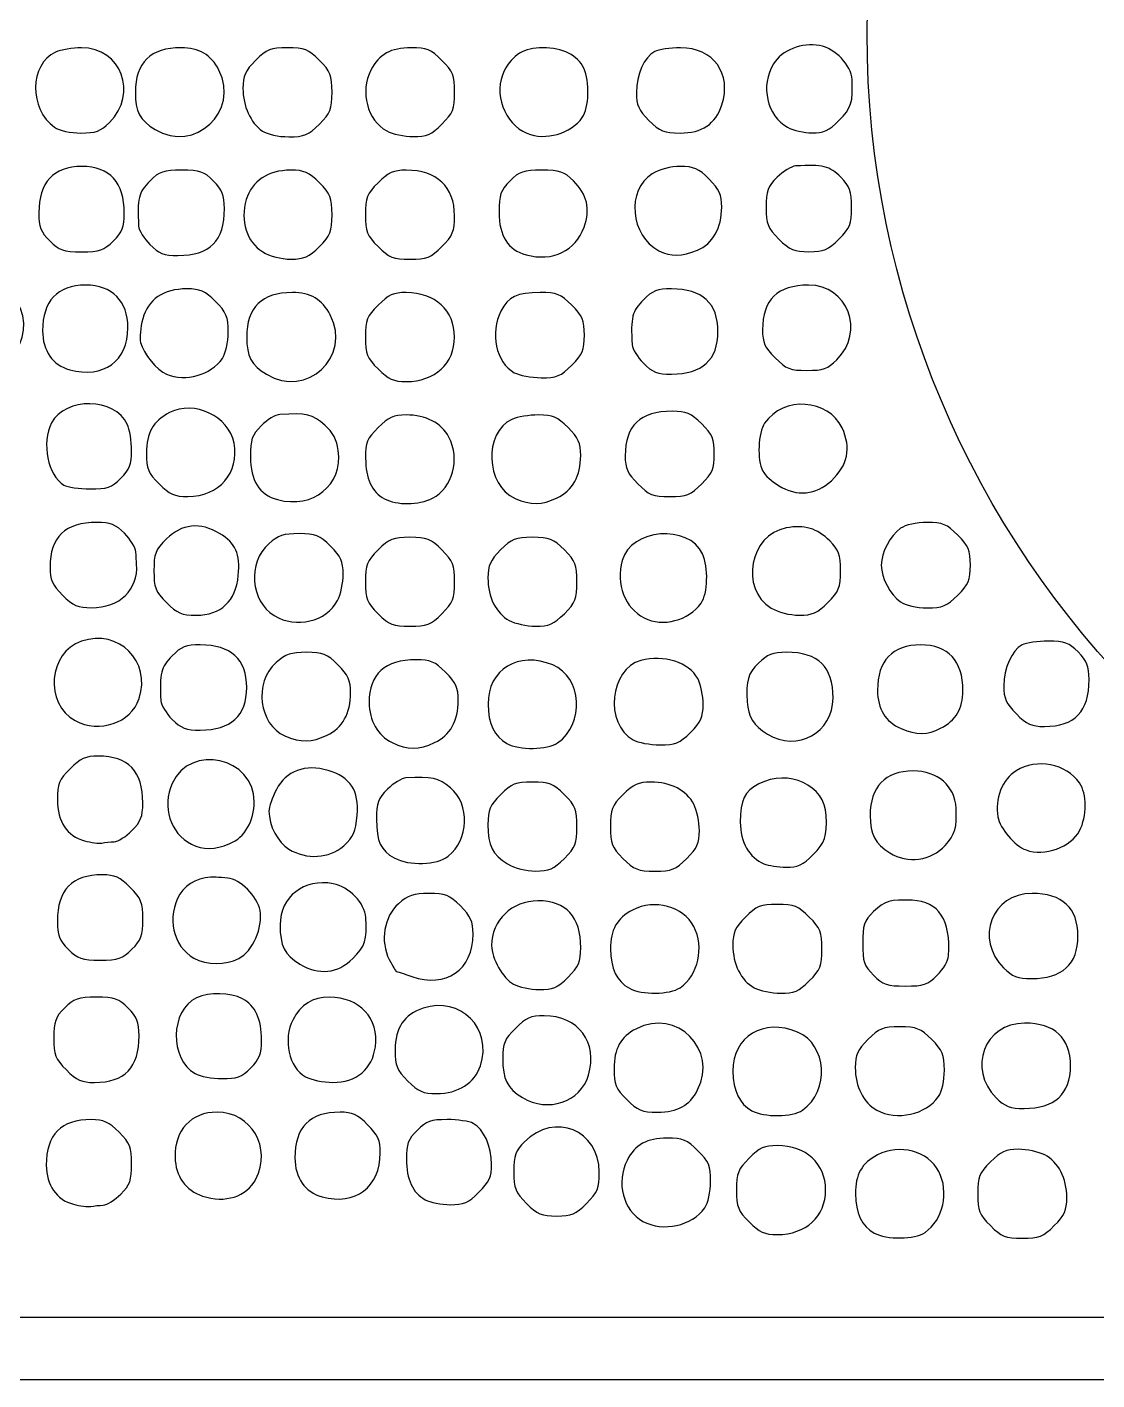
# Model space of a CAD drawing. Header units: inches. Extents: x -1.05 to 1.05, y -0.49 to 0.49.
# Drawn here: x -0.6491 to -0.2602, y -0.49 to 0.0022 of the extents above; entities that cross this region are included whole.
import ezdxf

# ---------------------------------------------------------------- set-up
doc = ezdxf.new("R2010")
doc.units = ezdxf.units.IN
doc.header["$MEASUREMENT"] = 0
doc.layers.add('real', color=2, linetype='Continuous')

msp = doc.modelspace()

# ---------------------------------------------------------------- linework, layer by layer
at = {"color": 7, "linetype": 'Continuous'}
for p, q in [((0.8025, -0.4673), (-0.8025, -0.4673)), ((0.8025, -0.49), (-0.8025, -0.49))]:
    msp.add_line(p, q, dxfattribs=at)
msp.add_circle((0, 0), 0.34375, dxfattribs=at)
at = {"layer": 'real'}
for points in [[(-0.63917, -0.03428), (-0.63917, -0.03428)], [(-0.60261, -0.0351), (-0.60261, -0.0351)], [(-0.51835, -0.03562), (-0.51835, -0.03562)], [(-0.46743, -0.03645), (-0.46743, -0.03645)], [(-0.46769, -0.08068), (-0.46769, -0.08068)], [(-0.52154, -0.1222), (-0.52154, -0.1222)], [(-0.42504, -0.12014), (-0.42504, -0.12014)], [(-0.56213, -0.12415), (-0.56213, -0.12415)], [(-0.63575, -0.16445), (-0.63575, -0.16445)], [(-0.47173, -0.16933), (-0.47173, -0.16933)], [(-0.33154, -0.20698), (-0.33154, -0.20698)], [(-0.63169, -0.25015), (-0.63169, -0.25015)], [(-0.55538, -0.25568), (-0.55538, -0.25568)], [(-0.47471, -0.25847), (-0.47471, -0.25847)], [(-0.42883, -0.25712), (-0.42883, -0.25712)], [(-0.62825, -0.29386), (-0.62825, -0.29386)], [(-0.58941, -0.29508), (-0.58941, -0.29508)], [(-0.55395, -0.29691), (-0.55395, -0.29691)], [(-0.51563, -0.30008), (-0.51563, -0.30008)], [(-0.47443, -0.30225), (-0.47443, -0.30225)], [(-0.58851, -0.3365), (-0.58851, -0.3365)], [(-0.47232, -0.34603), (-0.47232, -0.34603)], [(-0.43018, -0.34752), (-0.43018, -0.34752)], [(-0.58804, -0.37856), (-0.58804, -0.37856)], [(-0.54791, -0.37974), (-0.54791, -0.37974)], [(-0.43114, -0.38799), (-0.43114, -0.38799)], [(-0.29679, -0.38736), (-0.29679, -0.38736)], [(-0.38566, -0.39205), (-0.38566, -0.39205)], [(-0.29891, -0.43387), (-0.29891, -0.43387)]]:
    msp.add_lwpolyline(points, close=True, dxfattribs=at)
for points, knots in [([(-0.37781, -0.01122), (-0.37477, -0.00625), (-0.36745, -0.00335), (-0.36099, -0.00456), (-0.35533, -0.00562), (-0.34951, -0.0117), (-0.34922, -0.01686), (-0.34876, -0.02504), (-0.34948, -0.02732), (-0.35396, -0.0318), (-0.35763, -0.03546), (-0.3596, -0.03637), (-0.36374, -0.03633), (-0.3666, -0.0363), (-0.3706, -0.03537), (-0.37263, -0.03427), (-0.38014, -0.0302), (-0.38262, -0.01912), (-0.37781, -0.01122)], [0, 0, 0, 0, 1, 1, 1, 2, 2, 2, 3, 3, 3, 4, 4, 4, 5, 5, 5, 6, 6, 6, 6]), ([(-0.63882, -0.00696), (-0.63688, -0.00608), (-0.63263, -0.00535), (-0.62938, -0.00535), (-0.61489, -0.00535), (-0.60865, -0.02197), (-0.61919, -0.03251), (-0.62239, -0.03571), (-0.6242, -0.03638), (-0.62961, -0.03638), (-0.63336, -0.03638), (-0.63745, -0.03548), (-0.63917, -0.03428), (-0.6485, -0.02774), (-0.64829, -0.01128), (-0.63882, -0.00696)], [0, 0, 0, 0, 1, 1, 1, 2, 2, 2, 3, 3, 3, 4, 4, 4, 5, 5, 5, 5]), ([(-0.60978, -0.02156), (-0.60978, -0.0107), (-0.60429, -0.00535), (-0.59315, -0.00535), (-0.58659, -0.00535), (-0.58229, -0.00789), (-0.57941, -0.01346), (-0.57168, -0.02842), (-0.58824, -0.04387), (-0.60261, -0.0351), (-0.60806, -0.03178), (-0.60978, -0.02853), (-0.60978, -0.02156)], [0, 0, 0, 0, 1, 1, 1, 2, 2, 2, 3, 3, 3, 4, 4, 4, 4]), ([(-0.57065, -0.02013), (-0.57065, -0.01556), (-0.56981, -0.01368), (-0.56606, -0.00994), (-0.56202, -0.0059), (-0.56064, -0.00535), (-0.55446, -0.00535), (-0.54828, -0.00535), (-0.5469, -0.0059), (-0.54286, -0.00994), (-0.53882, -0.01398), (-0.53827, -0.01536), (-0.53827, -0.02154), (-0.53827, -0.02772), (-0.53882, -0.0291), (-0.54286, -0.03315), (-0.54682, -0.03711), (-0.54834, -0.03773), (-0.55402, -0.03773), (-0.5578, -0.03773), (-0.56188, -0.03684), (-0.56361, -0.03563), (-0.56792, -0.03261), (-0.57065, -0.02659), (-0.57065, -0.02013)], [0, 0, 0, 0, 1, 1, 1, 2, 2, 2, 3, 3, 3, 4, 4, 4, 5, 5, 5, 6, 6, 6, 7, 7, 7, 8, 8, 8, 8]), ([(-0.52411, -0.01346), (-0.52112, -0.00767), (-0.51693, -0.00535), (-0.5095, -0.00535), (-0.50381, -0.00535), (-0.50229, -0.00598), (-0.49833, -0.00994), (-0.49429, -0.01398), (-0.49374, -0.01536), (-0.49374, -0.02154), (-0.49374, -0.02772), (-0.49429, -0.0291), (-0.49833, -0.03315), (-0.50217, -0.03699), (-0.50387, -0.03772), (-0.50879, -0.03768), (-0.51202, -0.03765), (-0.51632, -0.03672), (-0.51835, -0.03562), (-0.52548, -0.03175), (-0.52819, -0.02135), (-0.52411, -0.01346)], [0, 0, 0, 0, 1, 1, 1, 2, 2, 2, 3, 3, 3, 4, 4, 4, 5, 5, 5, 6, 6, 6, 7, 7, 7, 7]), ([(-0.47568, -0.01375), (-0.47264, -0.00787), (-0.46845, -0.00535), (-0.46167, -0.00535), (-0.45443, -0.00535), (-0.4489, -0.0081), (-0.44678, -0.01273), (-0.44452, -0.0177), (-0.44478, -0.02713), (-0.44728, -0.03069), (-0.45144, -0.03664), (-0.46062, -0.03926), (-0.46743, -0.03645), (-0.4756, -0.03307), (-0.47976, -0.02163), (-0.47568, -0.01375)], [0, 0, 0, 0, 1, 1, 1, 2, 2, 2, 3, 3, 3, 4, 4, 4, 5, 5, 5, 5]), ([(-0.42763, -0.02161), (-0.42763, -0.0152), (-0.42475, -0.00877), (-0.42096, -0.00674), (-0.41953, -0.00598), (-0.41533, -0.00535), (-0.41163, -0.00535), (-0.39961, -0.00535), (-0.3928, -0.01475), (-0.39656, -0.02616), (-0.39887, -0.03314), (-0.40369, -0.03638), (-0.41176, -0.03638), (-0.41758, -0.03638), (-0.41906, -0.03578), (-0.42304, -0.0318), (-0.42679, -0.02805), (-0.42763, -0.02618), (-0.42763, -0.02161)], [0, 0, 0, 0, 1, 1, 1, 2, 2, 2, 3, 3, 3, 4, 4, 4, 5, 5, 5, 6, 6, 6, 6]), ([(-0.64486, -0.06543), (-0.64486, -0.05423), (-0.63958, -0.04853), (-0.62921, -0.04853), (-0.61905, -0.04853), (-0.61383, -0.05431), (-0.61383, -0.06556), (-0.61383, -0.07052), (-0.61457, -0.07242), (-0.61777, -0.07562), (-0.6212, -0.07904), (-0.62271, -0.07956), (-0.62934, -0.07956), (-0.63597, -0.07956), (-0.63749, -0.07904), (-0.64091, -0.07562), (-0.64414, -0.07239), (-0.64486, -0.07053), (-0.64486, -0.06543)], [0, 0, 0, 0, 1, 1, 1, 2, 2, 2, 3, 3, 3, 4, 4, 4, 5, 5, 5, 6, 6, 6, 6]), ([(-0.42184, -0.05118), (-0.4193, -0.04963), (-0.41509, -0.04853), (-0.41164, -0.04853), (-0.40676, -0.04853), (-0.405, -0.0493), (-0.40119, -0.05311), (-0.39744, -0.05686), (-0.3966, -0.05873), (-0.3966, -0.0633), (-0.3966, -0.07086), (-0.39986, -0.07667), (-0.40542, -0.07899), (-0.41102, -0.08133), (-0.41514, -0.0814), (-0.41941, -0.0792), (-0.42989, -0.07382), (-0.43135, -0.05698), (-0.42184, -0.05118)], [0, 0, 0, 0, 1, 1, 1, 2, 2, 2, 3, 3, 3, 4, 4, 4, 5, 5, 5, 6, 6, 6, 6]), ([(-0.38041, -0.0634), (-0.38041, -0.05748), (-0.37981, -0.05581), (-0.37646, -0.05247), (-0.37429, -0.0503), (-0.37126, -0.04845), (-0.36972, -0.04836), (-0.35982, -0.04776), (-0.35743, -0.04837), (-0.35332, -0.05247), (-0.34998, -0.05581), (-0.34938, -0.05748), (-0.34938, -0.0634), (-0.34938, -0.06954), (-0.34993, -0.07094), (-0.35396, -0.07497), (-0.35788, -0.07889), (-0.35948, -0.07956), (-0.36489, -0.07956), (-0.3703, -0.07956), (-0.3719, -0.07889), (-0.37582, -0.07497), (-0.37986, -0.07094), (-0.38041, -0.06954), (-0.38041, -0.0634)], [0, 0, 0, 0, 1, 1, 1, 2, 2, 2, 3, 3, 3, 4, 4, 4, 5, 5, 5, 6, 6, 6, 7, 7, 7, 8, 8, 8, 8]), ([(-0.6086, -0.07022), (-0.60919, -0.06032), (-0.60859, -0.05793), (-0.60448, -0.05382), (-0.60106, -0.05039), (-0.59954, -0.04988), (-0.59291, -0.04988), (-0.58628, -0.04988), (-0.58477, -0.05039), (-0.58134, -0.05382), (-0.57814, -0.05702), (-0.5774, -0.05892), (-0.5774, -0.06388), (-0.5774, -0.07568), (-0.58258, -0.08091), (-0.5943, -0.08091), (-0.5994, -0.08091), (-0.60126, -0.08019), (-0.60448, -0.07696), (-0.60665, -0.0748), (-0.6085, -0.07176), (-0.6086, -0.07022)], [0, 0, 0, 0, 1, 1, 1, 2, 2, 2, 3, 3, 3, 4, 4, 4, 5, 5, 5, 6, 6, 6, 7, 7, 7, 7]), ([(-0.56944, -0.06061), (-0.5674, -0.05378), (-0.56154, -0.04989), (-0.55331, -0.04988), (-0.54843, -0.04988), (-0.54667, -0.05065), (-0.54286, -0.05446), (-0.53882, -0.0585), (-0.53827, -0.05989), (-0.53827, -0.06607), (-0.53827, -0.07225), (-0.53882, -0.07363), (-0.54286, -0.07767), (-0.54667, -0.08148), (-0.54843, -0.08226), (-0.55331, -0.08225), (-0.55675, -0.08225), (-0.56097, -0.08116), (-0.56349, -0.07962), (-0.5693, -0.07608), (-0.57174, -0.06829), (-0.56944, -0.06061)], [0, 0, 0, 0, 1, 1, 1, 2, 2, 2, 3, 3, 3, 4, 4, 4, 5, 5, 5, 6, 6, 6, 7, 7, 7, 7]), ([(-0.52613, -0.06607), (-0.52613, -0.05989), (-0.52558, -0.0585), (-0.52154, -0.05446), (-0.51779, -0.05072), (-0.51592, -0.04988), (-0.51135, -0.04988), (-0.50013, -0.04988), (-0.49374, -0.0559), (-0.49374, -0.0665), (-0.49374, -0.07219), (-0.49437, -0.07371), (-0.49833, -0.07767), (-0.50237, -0.08171), (-0.50375, -0.08226), (-0.50993, -0.08226), (-0.51611, -0.08226), (-0.5175, -0.08171), (-0.52154, -0.07767), (-0.52558, -0.07363), (-0.52613, -0.07225), (-0.52613, -0.06607)], [0, 0, 0, 0, 1, 1, 1, 2, 2, 2, 3, 3, 3, 4, 4, 4, 5, 5, 5, 6, 6, 6, 7, 7, 7, 7]), ([(-0.47755, -0.06511), (-0.47755, -0.05879), (-0.477, -0.05721), (-0.47361, -0.05382), (-0.47018, -0.05039), (-0.46867, -0.04988), (-0.46204, -0.04988), (-0.45544, -0.04988), (-0.45389, -0.0504), (-0.45053, -0.05375), (-0.44545, -0.05884), (-0.44428, -0.06388), (-0.44665, -0.07058), (-0.44974, -0.07933), (-0.45798, -0.08329), (-0.46769, -0.08068), (-0.47431, -0.0789), (-0.47755, -0.07379), (-0.47755, -0.06511)], [0, 0, 0, 0, 1, 1, 1, 2, 2, 2, 3, 3, 3, 4, 4, 4, 5, 5, 5, 6, 6, 6, 6]), ([(-0.67931, -0.09668), (-0.67387, -0.08838), (-0.65816, -0.08888), (-0.65289, -0.09751), (-0.64432, -0.11156), (-0.65875, -0.12838), (-0.67306, -0.12103), (-0.68125, -0.11682), (-0.68441, -0.10448), (-0.67931, -0.09668)], [0, 0, 0, 0, 1, 1, 1, 2, 2, 2, 3, 3, 3, 3]), ([(-0.64351, -0.10832), (-0.64351, -0.09741), (-0.63814, -0.0917), (-0.62786, -0.0917), (-0.61825, -0.0917), (-0.61248, -0.09752), (-0.61248, -0.10719), (-0.61248, -0.11937), (-0.62137, -0.12581), (-0.63364, -0.12251), (-0.63981, -0.12085), (-0.64351, -0.11554), (-0.64351, -0.10832)], [0, 0, 0, 0, 1, 1, 1, 2, 2, 2, 3, 3, 3, 4, 4, 4, 4]), ([(-0.60788, -0.11258), (-0.60829, -0.11094), (-0.60795, -0.10707), (-0.60711, -0.10397), (-0.60522, -0.09695), (-0.59951, -0.09306), (-0.59109, -0.09306), (-0.58621, -0.09306), (-0.58445, -0.09383), (-0.58063, -0.09764), (-0.57667, -0.1016), (-0.57605, -0.10312), (-0.57605, -0.10881), (-0.57605, -0.11259), (-0.57694, -0.11667), (-0.57815, -0.11839), (-0.58235, -0.12439), (-0.59144, -0.12695), (-0.59846, -0.12411), (-0.60191, -0.12272), (-0.60686, -0.11666), (-0.60788, -0.11258)], [0, 0, 0, 0, 1, 1, 1, 2, 2, 2, 3, 3, 3, 4, 4, 4, 5, 5, 5, 6, 6, 6, 7, 7, 7, 7]), ([(-0.42915, -0.11339), (-0.42974, -0.1035), (-0.42915, -0.1011), (-0.42504, -0.097), (-0.42181, -0.09377), (-0.41995, -0.09305), (-0.41485, -0.09305), (-0.4037, -0.09305), (-0.39795, -0.09833), (-0.39795, -0.10857), (-0.39795, -0.1188), (-0.4037, -0.12408), (-0.41485, -0.12408), (-0.41995, -0.12408), (-0.42181, -0.12336), (-0.42504, -0.12014), (-0.42721, -0.11797), (-0.42906, -0.11494), (-0.42915, -0.11339)], [0, 0, 0, 0, 1, 1, 1, 2, 2, 2, 3, 3, 3, 4, 4, 4, 5, 5, 5, 6, 6, 6, 6]), ([(-0.38176, -0.10796), (-0.38176, -0.09701), (-0.37629, -0.0917), (-0.36501, -0.0917), (-0.35074, -0.0917), (-0.3444, -0.10852), (-0.35477, -0.11889), (-0.358, -0.12213), (-0.35972, -0.12273), (-0.3656, -0.12273), (-0.37174, -0.12273), (-0.37313, -0.12218), (-0.37717, -0.11815), (-0.38091, -0.1144), (-0.38176, -0.11253), (-0.38176, -0.10796)], [0, 0, 0, 0, 1, 1, 1, 2, 2, 2, 3, 3, 3, 4, 4, 4, 5, 5, 5, 5]), ([(-0.5693, -0.11061), (-0.5693, -0.09975), (-0.56382, -0.0944), (-0.55267, -0.0944), (-0.54612, -0.0944), (-0.54182, -0.09694), (-0.53894, -0.10251), (-0.53105, -0.11775), (-0.54748, -0.13308), (-0.56213, -0.12415), (-0.56758, -0.12083), (-0.5693, -0.11758), (-0.5693, -0.11061)], [0, 0, 0, 0, 1, 1, 1, 2, 2, 2, 3, 3, 3, 4, 4, 4, 4]), ([(-0.52613, -0.11059), (-0.52613, -0.10441), (-0.52558, -0.10303), (-0.52154, -0.09899), (-0.51779, -0.09525), (-0.51592, -0.0944), (-0.51135, -0.0944), (-0.50088, -0.0944), (-0.49374, -0.10096), (-0.49374, -0.11059), (-0.49374, -0.12022), (-0.50088, -0.12678), (-0.51135, -0.12678), (-0.51592, -0.12678), (-0.51779, -0.12594), (-0.52154, -0.1222), (-0.52558, -0.11815), (-0.52613, -0.11677), (-0.52613, -0.11059)], [0, 0, 0, 0, 1, 1, 1, 2, 2, 2, 3, 3, 3, 4, 4, 4, 5, 5, 5, 6, 6, 6, 6]), ([(-0.47686, -0.10112), (-0.47416, -0.09588), (-0.47102, -0.0944), (-0.46266, -0.0944), (-0.45654, -0.0944), (-0.45514, -0.09496), (-0.45111, -0.09899), (-0.44719, -0.1029), (-0.44652, -0.1045), (-0.44652, -0.10992), (-0.44652, -0.11533), (-0.44719, -0.11693), (-0.45111, -0.12085), (-0.45509, -0.12482), (-0.45656, -0.12543), (-0.46224, -0.12539), (-0.46584, -0.12536), (-0.47023, -0.12453), (-0.47201, -0.12355), (-0.47863, -0.11988), (-0.48097, -0.10907), (-0.47686, -0.10112)], [0, 0, 0, 0, 1, 1, 1, 2, 2, 2, 3, 3, 3, 4, 4, 4, 5, 5, 5, 6, 6, 6, 7, 7, 7, 7]), ([(-0.64024, -0.14182), (-0.63533, -0.13233), (-0.61713, -0.13262), (-0.61274, -0.14226), (-0.61185, -0.14421), (-0.61113, -0.14855), (-0.61113, -0.15191), (-0.61113, -0.15687), (-0.61187, -0.15877), (-0.61507, -0.16197), (-0.61846, -0.16535), (-0.62003, -0.1659), (-0.6262, -0.16587), (-0.63016, -0.16585), (-0.63445, -0.16521), (-0.63575, -0.16445), (-0.64162, -0.16104), (-0.64399, -0.14907), (-0.64024, -0.14182)], [0, 0, 0, 0, 1, 1, 1, 2, 2, 2, 3, 3, 3, 4, 4, 4, 5, 5, 5, 6, 6, 6, 6]), ([(-0.38167, -0.15933), (-0.3838, -0.15535), (-0.38341, -0.14536), (-0.381, -0.14192), (-0.37406, -0.132), (-0.35789, -0.133), (-0.35283, -0.14366), (-0.34943, -0.15084), (-0.35074, -0.15735), (-0.35673, -0.16287), (-0.36238, -0.16809), (-0.36923, -0.16872), (-0.37594, -0.16463), (-0.3783, -0.16319), (-0.38088, -0.1608), (-0.38167, -0.15933)], [0, 0, 0, 0, 1, 1, 1, 2, 2, 2, 3, 3, 3, 4, 4, 4, 5, 5, 5, 5]), ([(-0.60573, -0.15285), (-0.60573, -0.14532), (-0.60341, -0.14124), (-0.59733, -0.1381), (-0.58834, -0.13345), (-0.57574, -0.13941), (-0.57391, -0.14919), (-0.57189, -0.15996), (-0.57935, -0.16859), (-0.59069, -0.1686), (-0.59557, -0.1686), (-0.59733, -0.16784), (-0.60114, -0.16402), (-0.60511, -0.16006), (-0.60573, -0.15854), (-0.60573, -0.15285)], [0, 0, 0, 0, 1, 1, 1, 2, 2, 2, 3, 3, 3, 4, 4, 4, 5, 5, 5, 5]), ([(-0.43168, -0.15384), (-0.43168, -0.14277), (-0.42623, -0.13758), (-0.41461, -0.13758), (-0.40943, -0.13758), (-0.40776, -0.13829), (-0.40388, -0.14216), (-0.39997, -0.14608), (-0.3993, -0.14768), (-0.3993, -0.15309), (-0.3993, -0.15851), (-0.39997, -0.16011), (-0.40388, -0.16402), (-0.40793, -0.16806), (-0.40931, -0.16861), (-0.41549, -0.16861), (-0.42167, -0.16861), (-0.42305, -0.16806), (-0.42709, -0.16402), (-0.43083, -0.16028), (-0.43168, -0.1584), (-0.43168, -0.15384)], [0, 0, 0, 0, 1, 1, 1, 2, 2, 2, 3, 3, 3, 4, 4, 4, 5, 5, 5, 6, 6, 6, 7, 7, 7, 7]), ([(-0.56795, -0.15416), (-0.56795, -0.14784), (-0.5674, -0.14626), (-0.56401, -0.14287), (-0.56184, -0.1407), (-0.5588, -0.13885), (-0.55726, -0.13876), (-0.54762, -0.13818), (-0.54527, -0.13873), (-0.5409, -0.14264), (-0.53798, -0.14525), (-0.53653, -0.14798), (-0.53601, -0.15186), (-0.53433, -0.16445), (-0.54514, -0.17321), (-0.55808, -0.16973), (-0.56471, -0.16795), (-0.56795, -0.16284), (-0.56795, -0.15416)], [0, 0, 0, 0, 1, 1, 1, 2, 2, 2, 3, 3, 3, 4, 4, 4, 5, 5, 5, 6, 6, 6, 6]), ([(-0.52608, -0.15464), (-0.52612, -0.14897), (-0.52552, -0.14749), (-0.52154, -0.14351), (-0.51779, -0.13977), (-0.51592, -0.13893), (-0.51135, -0.13893), (-0.50422, -0.13893), (-0.4984, -0.14194), (-0.49579, -0.14698), (-0.49161, -0.15506), (-0.49441, -0.16544), (-0.50179, -0.16926), (-0.50663, -0.17176), (-0.51488, -0.17184), (-0.51923, -0.16942), (-0.52384, -0.16687), (-0.52602, -0.16216), (-0.52608, -0.15464)], [0, 0, 0, 0, 1, 1, 1, 2, 2, 2, 3, 3, 3, 4, 4, 4, 5, 5, 5, 6, 6, 6, 6]), ([(-0.47287, -0.14054), (-0.47092, -0.13965), (-0.46657, -0.13893), (-0.46319, -0.13893), (-0.458, -0.13893), (-0.45633, -0.13964), (-0.45246, -0.14351), (-0.44871, -0.14726), (-0.44787, -0.14913), (-0.44787, -0.1537), (-0.44787, -0.16117), (-0.4508, -0.16642), (-0.45645, -0.1691), (-0.46205, -0.17176), (-0.46601, -0.17182), (-0.47173, -0.16933), (-0.48245, -0.16467), (-0.48321, -0.14525), (-0.47287, -0.14054)], [0, 0, 0, 0, 1, 1, 1, 2, 2, 2, 3, 3, 3, 4, 4, 4, 5, 5, 5, 6, 6, 6, 6]), ([(-0.64081, -0.19431), (-0.64081, -0.18326), (-0.63536, -0.17805), (-0.62378, -0.17805), (-0.61882, -0.17805), (-0.61692, -0.1788), (-0.61372, -0.182), (-0.61155, -0.18417), (-0.6097, -0.1872), (-0.60961, -0.18874), (-0.60952, -0.19028), (-0.60939, -0.1923), (-0.60932, -0.19323), (-0.60866, -0.20255), (-0.61543, -0.20907), (-0.62577, -0.20908), (-0.63065, -0.20908), (-0.63241, -0.20831), (-0.63622, -0.2045), (-0.63997, -0.20076), (-0.64081, -0.19888), (-0.64081, -0.19431)], [0, 0, 0, 0, 1, 1, 1, 2, 2, 2, 3, 3, 3, 4, 4, 4, 5, 5, 5, 6, 6, 6, 7, 7, 7, 7]), ([(-0.60303, -0.19559), (-0.60303, -0.18941), (-0.60249, -0.18803), (-0.59844, -0.18399), (-0.593, -0.17854), (-0.58605, -0.17784), (-0.57917, -0.18203), (-0.57322, -0.18566), (-0.57158, -0.18937), (-0.57235, -0.1974), (-0.57324, -0.20667), (-0.57869, -0.21178), (-0.58767, -0.21178), (-0.59291, -0.21178), (-0.59456, -0.21108), (-0.59844, -0.2072), (-0.60249, -0.20316), (-0.60303, -0.20177), (-0.60303, -0.19559)], [0, 0, 0, 0, 1, 1, 1, 2, 2, 2, 3, 3, 3, 4, 4, 4, 5, 5, 5, 6, 6, 6, 6]), ([(-0.56127, -0.18581), (-0.55789, -0.18279), (-0.55583, -0.1821), (-0.55026, -0.1821), (-0.54425, -0.1821), (-0.54282, -0.18267), (-0.53881, -0.18669), (-0.53507, -0.19043), (-0.53422, -0.19231), (-0.53422, -0.19687), (-0.53422, -0.19995), (-0.53514, -0.20425), (-0.53627, -0.20643), (-0.54025, -0.21413), (-0.55134, -0.21678), (-0.55929, -0.21194), (-0.56798, -0.20664), (-0.56903, -0.19275), (-0.56127, -0.18581)], [0, 0, 0, 0, 1, 1, 1, 2, 2, 2, 3, 3, 3, 4, 4, 4, 5, 5, 5, 6, 6, 6, 6]), ([(-0.43277, -0.19183), (-0.42967, -0.18028), (-0.40857, -0.17858), (-0.40361, -0.18948), (-0.40134, -0.19445), (-0.4016, -0.20388), (-0.4041, -0.20744), (-0.40852, -0.21375), (-0.41811, -0.21622), (-0.4248, -0.21278), (-0.4318, -0.20918), (-0.4351, -0.20052), (-0.43277, -0.19183)], [0, 0, 0, 0, 1, 1, 1, 2, 2, 2, 3, 3, 3, 4, 4, 4, 4]), ([(-0.37314, -0.18002), (-0.36653, -0.17878), (-0.3619, -0.18016), (-0.3573, -0.18477), (-0.35403, -0.18803), (-0.35342, -0.18973), (-0.35342, -0.19562), (-0.35342, -0.20177), (-0.35398, -0.20316), (-0.35801, -0.2072), (-0.36182, -0.21101), (-0.36359, -0.21178), (-0.36847, -0.21178), (-0.37187, -0.21178), (-0.37612, -0.21069), (-0.37858, -0.20919), (-0.3901, -0.20216), (-0.38644, -0.18251), (-0.37314, -0.18002)], [0, 0, 0, 0, 1, 1, 1, 2, 2, 2, 3, 3, 3, 4, 4, 4, 5, 5, 5, 6, 6, 6, 6]), ([(-0.33858, -0.19357), (-0.33858, -0.189), (-0.33533, -0.18281), (-0.33154, -0.18016), (-0.32982, -0.17895), (-0.32574, -0.17805), (-0.32196, -0.17805), (-0.31627, -0.17805), (-0.31475, -0.17868), (-0.31079, -0.18264), (-0.30687, -0.18656), (-0.3062, -0.18816), (-0.3062, -0.19357), (-0.3062, -0.19898), (-0.30687, -0.20058), (-0.31079, -0.2045), (-0.31475, -0.20846), (-0.31627, -0.20909), (-0.32196, -0.20909), (-0.32574, -0.20909), (-0.32982, -0.20819), (-0.33154, -0.20698), (-0.33533, -0.20433), (-0.33858, -0.19813), (-0.33858, -0.19357)], [0, 0, 0, 0, 1, 1, 1, 2, 2, 2, 3, 3, 3, 4, 4, 4, 5, 5, 5, 6, 6, 6, 7, 7, 7, 8, 8, 8, 8]), ([(-0.52613, -0.19964), (-0.52613, -0.19346), (-0.52558, -0.19208), (-0.52154, -0.18804), (-0.5175, -0.184), (-0.51611, -0.18345), (-0.50993, -0.18345), (-0.50375, -0.18345), (-0.50237, -0.184), (-0.49833, -0.18804), (-0.49429, -0.19208), (-0.49374, -0.19346), (-0.49374, -0.19964), (-0.49374, -0.20582), (-0.49429, -0.2072), (-0.49833, -0.21124), (-0.50237, -0.21529), (-0.50375, -0.21583), (-0.50993, -0.21583), (-0.51611, -0.21583), (-0.5175, -0.21529), (-0.52154, -0.21124), (-0.52558, -0.2072), (-0.52613, -0.20582), (-0.52613, -0.19964)], [0, 0, 0, 0, 1, 1, 1, 2, 2, 2, 3, 3, 3, 4, 4, 4, 5, 5, 5, 6, 6, 6, 7, 7, 7, 8, 8, 8, 8]), ([(-0.4816, -0.19822), (-0.4816, -0.19366), (-0.48076, -0.19178), (-0.47701, -0.18804), (-0.47297, -0.184), (-0.47159, -0.18345), (-0.46541, -0.18345), (-0.45923, -0.18345), (-0.45785, -0.184), (-0.45381, -0.18804), (-0.44977, -0.19208), (-0.44922, -0.19346), (-0.44922, -0.19964), (-0.44922, -0.20582), (-0.44977, -0.2072), (-0.45381, -0.21124), (-0.45765, -0.21508), (-0.45935, -0.21582), (-0.46426, -0.21578), (-0.46749, -0.21575), (-0.47179, -0.21482), (-0.47383, -0.21372), (-0.47864, -0.21111), (-0.4816, -0.20521), (-0.4816, -0.19822)], [0, 0, 0, 0, 1, 1, 1, 2, 2, 2, 3, 3, 3, 4, 4, 4, 5, 5, 5, 6, 6, 6, 7, 7, 7, 8, 8, 8, 8]), ([(-0.62936, -0.22123), (-0.61572, -0.21673), (-0.60393, -0.2285), (-0.60842, -0.24213), (-0.61134, -0.25095), (-0.62288, -0.25493), (-0.63169, -0.25015), (-0.64295, -0.24404), (-0.64143, -0.22522), (-0.62936, -0.22123)], [0, 0, 0, 0, 1, 1, 1, 2, 2, 2, 3, 3, 3, 3]), ([(-0.29406, -0.23749), (-0.29406, -0.23108), (-0.29117, -0.22464), (-0.28739, -0.22262), (-0.28596, -0.22185), (-0.28167, -0.22123), (-0.27785, -0.22123), (-0.27198, -0.22123), (-0.2703, -0.22184), (-0.26697, -0.22517), (-0.26377, -0.22837), (-0.26302, -0.23027), (-0.26302, -0.23523), (-0.26302, -0.24681), (-0.26823, -0.25226), (-0.27928, -0.25226), (-0.28385, -0.25226), (-0.28573, -0.25142), (-0.28947, -0.24767), (-0.29321, -0.24393), (-0.29406, -0.24206), (-0.29406, -0.23749)], [0, 0, 0, 0, 1, 1, 1, 2, 2, 2, 3, 3, 3, 4, 4, 4, 5, 5, 5, 6, 6, 6, 7, 7, 7, 7]), ([(-0.6005, -0.24292), (-0.6011, -0.23303), (-0.6005, -0.23063), (-0.59639, -0.22652), (-0.59317, -0.2233), (-0.5913, -0.22258), (-0.5862, -0.22258), (-0.57505, -0.22258), (-0.5693, -0.22786), (-0.5693, -0.23809), (-0.5693, -0.24833), (-0.57505, -0.25361), (-0.5862, -0.25361), (-0.5913, -0.25361), (-0.59317, -0.25289), (-0.59639, -0.24967), (-0.59856, -0.2475), (-0.60041, -0.24446), (-0.6005, -0.24292)], [0, 0, 0, 0, 1, 1, 1, 2, 2, 2, 3, 3, 3, 4, 4, 4, 5, 5, 5, 6, 6, 6, 6]), ([(-0.55862, -0.22903), (-0.55519, -0.22597), (-0.55315, -0.22528), (-0.54756, -0.22528), (-0.54155, -0.22528), (-0.54012, -0.22585), (-0.53611, -0.22986), (-0.53237, -0.23361), (-0.53152, -0.23548), (-0.53152, -0.24005), (-0.53152, -0.24752), (-0.53445, -0.25277), (-0.5401, -0.25545), (-0.5457, -0.25811), (-0.54967, -0.25817), (-0.55538, -0.25568), (-0.56495, -0.25152), (-0.56679, -0.23634), (-0.55862, -0.22903)], [0, 0, 0, 0, 1, 1, 1, 2, 2, 2, 3, 3, 3, 4, 4, 4, 5, 5, 5, 6, 6, 6, 6]), ([(-0.48155, -0.24413), (-0.48165, -0.23146), (-0.47048, -0.22469), (-0.45804, -0.22989), (-0.44735, -0.23436), (-0.44629, -0.25127), (-0.45626, -0.25825), (-0.45991, -0.26081), (-0.47026, -0.26094), (-0.47471, -0.25847), (-0.47924, -0.25596), (-0.4815, -0.25124), (-0.48155, -0.24413)], [0, 0, 0, 0, 1, 1, 1, 2, 2, 2, 3, 3, 3, 4, 4, 4, 4]), ([(-0.426, -0.22823), (-0.41778, -0.226), (-0.40831, -0.22903), (-0.40531, -0.23484), (-0.40423, -0.23693), (-0.40334, -0.24115), (-0.40334, -0.24423), (-0.40334, -0.2488), (-0.40419, -0.25068), (-0.40793, -0.25442), (-0.41191, -0.2584), (-0.41339, -0.259), (-0.41906, -0.25896), (-0.42266, -0.25893), (-0.42706, -0.25811), (-0.42883, -0.25712), (-0.43929, -0.25133), (-0.43732, -0.23129), (-0.426, -0.22823)], [0, 0, 0, 0, 1, 1, 1, 2, 2, 2, 3, 3, 3, 4, 4, 4, 5, 5, 5, 6, 6, 6, 6]), ([(-0.38733, -0.24327), (-0.38775, -0.23544), (-0.38706, -0.23307), (-0.38321, -0.22922), (-0.37999, -0.226), (-0.37812, -0.22528), (-0.37302, -0.22528), (-0.36145, -0.22528), (-0.35612, -0.23052), (-0.35612, -0.24191), (-0.35612, -0.25454), (-0.36909, -0.26167), (-0.37998, -0.25503), (-0.38496, -0.25199), (-0.38704, -0.24867), (-0.38733, -0.24327)], [0, 0, 0, 0, 1, 1, 1, 2, 2, 2, 3, 3, 3, 4, 4, 4, 5, 5, 5, 5]), ([(-0.33993, -0.23908), (-0.33993, -0.22828), (-0.33452, -0.22258), (-0.32428, -0.22258), (-0.31426, -0.22258), (-0.3089, -0.22837), (-0.3089, -0.23921), (-0.3089, -0.24576), (-0.31144, -0.25006), (-0.31701, -0.25294), (-0.32177, -0.25541), (-0.32579, -0.25543), (-0.33133, -0.25302), (-0.33133, -0.25302), (-0.33133, -0.25302), (-0.33133, -0.25302), (-0.33714, -0.25049), (-0.33993, -0.24597), (-0.33993, -0.23908)], [0, 0, 0, 0, 1, 1, 1, 2, 2, 2, 3, 3, 3, 4, 4, 4, 5, 5, 5, 6, 6, 6, 6]), ([(-0.52478, -0.24349), (-0.52478, -0.23319), (-0.51904, -0.22798), (-0.50771, -0.22798), (-0.50253, -0.22798), (-0.50086, -0.22869), (-0.49698, -0.23256), (-0.49324, -0.23631), (-0.49239, -0.23818), (-0.49239, -0.24275), (-0.49239, -0.25022), (-0.49532, -0.25547), (-0.50097, -0.25815), (-0.50679, -0.26091), (-0.51073, -0.2609), (-0.51641, -0.2581), (-0.51641, -0.2581), (-0.51641, -0.2581), (-0.51641, -0.2581), (-0.52172, -0.25548), (-0.52478, -0.25015), (-0.52478, -0.24349)], [0, 0, 0, 0, 1, 1, 1, 2, 2, 2, 3, 3, 3, 4, 4, 4, 5, 5, 5, 6, 6, 6, 7, 7, 7, 7]), ([(-0.59635, -0.27297), (-0.58978, -0.25831), (-0.5666, -0.26349), (-0.5666, -0.27961), (-0.5666, -0.28677), (-0.56997, -0.29259), (-0.57542, -0.29487), (-0.58103, -0.29721), (-0.58514, -0.29727), (-0.58941, -0.29508), (-0.59717, -0.29109), (-0.60017, -0.28152), (-0.59635, -0.27297)], [0, 0, 0, 0, 1, 1, 1, 2, 2, 2, 3, 3, 3, 4, 4, 4, 4]), ([(-0.63811, -0.27893), (-0.63811, -0.27311), (-0.63751, -0.27163), (-0.63352, -0.26764), (-0.62978, -0.2639), (-0.62791, -0.26306), (-0.62334, -0.26306), (-0.61229, -0.26306), (-0.60708, -0.26851), (-0.60708, -0.28009), (-0.60708, -0.28504), (-0.60783, -0.28695), (-0.61102, -0.29014), (-0.61319, -0.29231), (-0.61608, -0.29413), (-0.61743, -0.29419), (-0.61879, -0.29425), (-0.62081, -0.29446), (-0.62192, -0.29466), (-0.62303, -0.29486), (-0.62588, -0.2945), (-0.62825, -0.29386), (-0.63467, -0.29213), (-0.63811, -0.28693), (-0.63811, -0.27893)], [0, 0, 0, 0, 1, 1, 1, 2, 2, 2, 3, 3, 3, 4, 4, 4, 5, 5, 5, 6, 6, 6, 7, 7, 7, 8, 8, 8, 8]), ([(-0.56121, -0.28304), (-0.56121, -0.28164), (-0.55999, -0.27811), (-0.55851, -0.2752), (-0.55505, -0.26843), (-0.54792, -0.2658), (-0.53969, -0.26827), (-0.53159, -0.2707), (-0.52842, -0.27558), (-0.52916, -0.28453), (-0.52966, -0.29065), (-0.53046, -0.29247), (-0.53403, -0.29566), (-0.53924, -0.30032), (-0.54751, -0.30083), (-0.55395, -0.29691), (-0.55801, -0.29443), (-0.56121, -0.28832), (-0.56121, -0.28304)], [0, 0, 0, 0, 1, 1, 1, 2, 2, 2, 3, 3, 3, 4, 4, 4, 5, 5, 5, 6, 6, 6, 6]), ([(-0.52208, -0.28598), (-0.52208, -0.28011), (-0.52147, -0.27843), (-0.51813, -0.27509), (-0.51596, -0.27293), (-0.51293, -0.27107), (-0.51139, -0.27098), (-0.50195, -0.27041), (-0.49959, -0.27094), (-0.49524, -0.27461), (-0.48803, -0.28068), (-0.48844, -0.29348), (-0.49605, -0.29946), (-0.50021, -0.30274), (-0.51015, -0.30305), (-0.51563, -0.30008), (-0.52062, -0.29738), (-0.52208, -0.29418), (-0.52208, -0.28598)], [0, 0, 0, 0, 1, 1, 1, 2, 2, 2, 3, 3, 3, 4, 4, 4, 5, 5, 5, 6, 6, 6, 6]), ([(-0.38985, -0.28707), (-0.38985, -0.27903), (-0.38833, -0.27587), (-0.38313, -0.27319), (-0.37217, -0.26752), (-0.3591, -0.27363), (-0.35859, -0.28464), (-0.35825, -0.29224), (-0.35903, -0.29457), (-0.36341, -0.29894), (-0.36709, -0.30263), (-0.36902, -0.30352), (-0.37319, -0.30345), (-0.37605, -0.3034), (-0.37967, -0.30284), (-0.38123, -0.30221), (-0.38655, -0.30006), (-0.38985, -0.29425), (-0.38985, -0.28707)], [0, 0, 0, 0, 1, 1, 1, 2, 2, 2, 3, 3, 3, 4, 4, 4, 5, 5, 5, 6, 6, 6, 6]), ([(-0.34263, -0.28466), (-0.34263, -0.27416), (-0.33712, -0.26845), (-0.32698, -0.26845), (-0.31811, -0.26845), (-0.31173, -0.27396), (-0.31137, -0.28194), (-0.31104, -0.28915), (-0.31173, -0.29149), (-0.31535, -0.29555), (-0.3203, -0.30109), (-0.32909, -0.30228), (-0.33546, -0.29828), (-0.34093, -0.29485), (-0.34263, -0.29161), (-0.34263, -0.28466)], [0, 0, 0, 0, 1, 1, 1, 2, 2, 2, 3, 3, 3, 4, 4, 4, 5, 5, 5, 5]), ([(-0.2962, -0.28517), (-0.29741, -0.27871), (-0.29451, -0.27139), (-0.28953, -0.26835), (-0.28203, -0.26378), (-0.27135, -0.26583), (-0.26648, -0.27279), (-0.26378, -0.27665), (-0.26378, -0.28498), (-0.26649, -0.29021), (-0.26957, -0.29617), (-0.27924, -0.29963), (-0.28596, -0.29719), (-0.28596, -0.29719), (-0.28596, -0.29719), (-0.28596, -0.29719), (-0.29007, -0.29569), (-0.2954, -0.28944), (-0.2962, -0.28517)], [0, 0, 0, 0, 1, 1, 1, 2, 2, 2, 3, 3, 3, 4, 4, 4, 5, 5, 5, 6, 6, 6, 6]), ([(-0.4816, -0.28797), (-0.4816, -0.28261), (-0.48092, -0.28099), (-0.47701, -0.27709), (-0.47297, -0.27305), (-0.47159, -0.2725), (-0.46541, -0.2725), (-0.45923, -0.2725), (-0.45785, -0.27305), (-0.45381, -0.27709), (-0.44977, -0.28113), (-0.44922, -0.28251), (-0.44922, -0.28869), (-0.44922, -0.29487), (-0.44977, -0.29625), (-0.45381, -0.30029), (-0.45762, -0.30411), (-0.45938, -0.30488), (-0.46426, -0.30488), (-0.46769, -0.30488), (-0.47192, -0.30378), (-0.47443, -0.30225), (-0.48001, -0.29885), (-0.4816, -0.29568), (-0.4816, -0.28797)], [0, 0, 0, 0, 1, 1, 1, 2, 2, 2, 3, 3, 3, 4, 4, 4, 5, 5, 5, 6, 6, 6, 7, 7, 7, 8, 8, 8, 8]), ([(-0.43708, -0.28869), (-0.43708, -0.28251), (-0.43653, -0.28113), (-0.43249, -0.27709), (-0.42875, -0.27334), (-0.42687, -0.2725), (-0.4223, -0.2725), (-0.41517, -0.2725), (-0.40935, -0.27551), (-0.40674, -0.28055), (-0.40562, -0.28273), (-0.40469, -0.28703), (-0.40469, -0.29011), (-0.40469, -0.29468), (-0.40554, -0.29655), (-0.40928, -0.30029), (-0.41332, -0.30433), (-0.4147, -0.30488), (-0.42088, -0.30488), (-0.42707, -0.30488), (-0.42845, -0.30433), (-0.43249, -0.30029), (-0.43653, -0.29625), (-0.43708, -0.29487), (-0.43708, -0.28869)], [0, 0, 0, 0, 1, 1, 1, 2, 2, 2, 3, 3, 3, 4, 4, 4, 5, 5, 5, 6, 6, 6, 7, 7, 7, 8, 8, 8, 8]), ([(-0.63811, -0.32313), (-0.63811, -0.31165), (-0.63286, -0.30623), (-0.62172, -0.30623), (-0.6173, -0.30623), (-0.61537, -0.30711), (-0.61167, -0.31082), (-0.60763, -0.31485), (-0.60708, -0.31625), (-0.60708, -0.32239), (-0.60708, -0.32831), (-0.60768, -0.32998), (-0.61102, -0.33332), (-0.61445, -0.33675), (-0.61596, -0.33726), (-0.6226, -0.33726), (-0.62923, -0.33726), (-0.63074, -0.33675), (-0.63417, -0.33332), (-0.63739, -0.3301), (-0.63811, -0.32823), (-0.63811, -0.32313)], [0, 0, 0, 0, 1, 1, 1, 2, 2, 2, 3, 3, 3, 4, 4, 4, 5, 5, 5, 6, 6, 6, 7, 7, 7, 7]), ([(-0.59358, -0.31328), (-0.59108, -0.30918), (-0.58587, -0.30674), (-0.58043, -0.30712), (-0.5795, -0.30719), (-0.57758, -0.30732), (-0.57615, -0.30741), (-0.57176, -0.3077), (-0.56542, -0.3141), (-0.56446, -0.31922), (-0.5633, -0.32538), (-0.56715, -0.33408), (-0.57218, -0.33668), (-0.57694, -0.33914), (-0.58378, -0.33907), (-0.58851, -0.3365), (-0.59609, -0.33239), (-0.5985, -0.32134), (-0.59358, -0.31328)], [0, 0, 0, 0, 1, 1, 1, 2, 2, 2, 3, 3, 3, 4, 4, 4, 5, 5, 5, 6, 6, 6, 6]), ([(-0.55716, -0.32443), (-0.55716, -0.3142), (-0.54847, -0.30748), (-0.53782, -0.30947), (-0.53209, -0.31055), (-0.52626, -0.3166), (-0.52597, -0.32178), (-0.52551, -0.32997), (-0.52623, -0.33224), (-0.53071, -0.33672), (-0.53616, -0.34217), (-0.54311, -0.34288), (-0.54999, -0.33868), (-0.55556, -0.33528), (-0.55716, -0.33211), (-0.55716, -0.32443)], [0, 0, 0, 0, 1, 1, 1, 2, 2, 2, 3, 3, 3, 4, 4, 4, 5, 5, 5, 5]), ([(-0.51496, -0.34133), (-0.51513, -0.34132), (-0.51626, -0.33939), (-0.51747, -0.33704), (-0.52087, -0.33046), (-0.51938, -0.32145), (-0.51409, -0.31673), (-0.51067, -0.31367), (-0.50863, -0.31298), (-0.50303, -0.31298), (-0.49703, -0.31298), (-0.4956, -0.31355), (-0.49158, -0.31756), (-0.48784, -0.32131), (-0.487, -0.32318), (-0.487, -0.32775), (-0.487, -0.34082), (-0.49675, -0.34758), (-0.50931, -0.34321), (-0.51225, -0.34219), (-0.51479, -0.34134), (-0.51496, -0.34133)], [0, 0, 0, 0, 1, 1, 1, 2, 2, 2, 3, 3, 3, 4, 4, 4, 5, 5, 5, 6, 6, 6, 7, 7, 7, 7]), ([(-0.43703, -0.33318), (-0.43708, -0.32624), (-0.43466, -0.32198), (-0.42897, -0.31904), (-0.42094, -0.31489), (-0.41055, -0.31771), (-0.40674, -0.32508), (-0.40285, -0.3326), (-0.40511, -0.34266), (-0.41173, -0.3473), (-0.41539, -0.34986), (-0.42574, -0.34999), (-0.43018, -0.34752), (-0.43472, -0.34501), (-0.43697, -0.34029), (-0.43703, -0.33318)], [0, 0, 0, 0, 1, 1, 1, 2, 2, 2, 3, 3, 3, 4, 4, 4, 5, 5, 5, 5]), ([(-0.28377, -0.31298), (-0.27283, -0.31298), (-0.26707, -0.31833), (-0.26707, -0.32849), (-0.26707, -0.33873), (-0.27282, -0.34401), (-0.28397, -0.34401), (-0.28905, -0.34401), (-0.29094, -0.34328), (-0.29409, -0.34013), (-0.30468, -0.32954), (-0.29839, -0.31298), (-0.28377, -0.31298)], [0, 0, 0, 0, 1, 1, 1, 2, 2, 2, 3, 3, 3, 4, 4, 4, 4]), ([(-0.48025, -0.33196), (-0.48025, -0.32279), (-0.47288, -0.31568), (-0.46339, -0.31568), (-0.45308, -0.31568), (-0.44787, -0.32141), (-0.44787, -0.33274), (-0.44787, -0.33793), (-0.44858, -0.3396), (-0.45246, -0.34347), (-0.4563, -0.34731), (-0.458, -0.34805), (-0.46291, -0.348), (-0.46614, -0.34797), (-0.47037, -0.34709), (-0.47232, -0.34603), (-0.47612, -0.34396), (-0.48025, -0.33663), (-0.48025, -0.33196)], [0, 0, 0, 0, 1, 1, 1, 2, 2, 2, 3, 3, 3, 4, 4, 4, 5, 5, 5, 6, 6, 6, 6]), ([(-0.39255, -0.3318), (-0.39255, -0.32723), (-0.39171, -0.32536), (-0.38796, -0.32161), (-0.38392, -0.31757), (-0.38254, -0.31702), (-0.37636, -0.31702), (-0.37018, -0.31702), (-0.3688, -0.31757), (-0.36476, -0.32161), (-0.36072, -0.32565), (-0.36017, -0.32704), (-0.36017, -0.33322), (-0.36017, -0.3394), (-0.36072, -0.34078), (-0.36476, -0.34482), (-0.3686, -0.34866), (-0.3703, -0.3494), (-0.37521, -0.34935), (-0.37844, -0.34932), (-0.38274, -0.3484), (-0.38478, -0.34729), (-0.38959, -0.34468), (-0.39255, -0.33878), (-0.39255, -0.3318)], [0, 0, 0, 0, 1, 1, 1, 2, 2, 2, 3, 3, 3, 4, 4, 4, 5, 5, 5, 6, 6, 6, 7, 7, 7, 8, 8, 8, 8]), ([(-0.34533, -0.33119), (-0.34533, -0.32456), (-0.34481, -0.32305), (-0.34138, -0.31962), (-0.33754, -0.31577), (-0.33517, -0.31508), (-0.32733, -0.3155), (-0.31757, -0.31603), (-0.31331, -0.32254), (-0.3141, -0.33568), (-0.31421, -0.33741), (-0.31607, -0.34059), (-0.31824, -0.34276), (-0.32167, -0.34619), (-0.32318, -0.34671), (-0.32981, -0.34671), (-0.33644, -0.34671), (-0.33795, -0.34619), (-0.34138, -0.34276), (-0.34481, -0.33933), (-0.34533, -0.33782), (-0.34533, -0.33119)], [0, 0, 0, 0, 1, 1, 1, 2, 2, 2, 3, 3, 3, 4, 4, 4, 5, 5, 5, 6, 6, 6, 7, 7, 7, 7]), ([(-0.58755, -0.35102), (-0.58279, -0.34885), (-0.57538, -0.34898), (-0.57085, -0.35133), (-0.56615, -0.35376), (-0.5639, -0.35864), (-0.5639, -0.36644), (-0.5639, -0.3714), (-0.56465, -0.3733), (-0.56785, -0.37649), (-0.57114, -0.37979), (-0.57287, -0.38043), (-0.5783, -0.38039), (-0.58189, -0.38036), (-0.58627, -0.37954), (-0.58804, -0.37856), (-0.59745, -0.37334), (-0.59713, -0.35538), (-0.58755, -0.35102)], [0, 0, 0, 0, 1, 1, 1, 2, 2, 2, 3, 3, 3, 4, 4, 4, 5, 5, 5, 6, 6, 6, 6]), ([(-0.63946, -0.36563), (-0.63946, -0.35971), (-0.63886, -0.35804), (-0.63552, -0.3547), (-0.63209, -0.35127), (-0.63058, -0.35076), (-0.62394, -0.35076), (-0.61731, -0.35076), (-0.6158, -0.35127), (-0.61237, -0.3547), (-0.60917, -0.3579), (-0.60843, -0.3598), (-0.60843, -0.36476), (-0.60843, -0.37633), (-0.61363, -0.38179), (-0.62469, -0.38179), (-0.62926, -0.38179), (-0.63113, -0.38094), (-0.63487, -0.3772), (-0.63891, -0.37317), (-0.63946, -0.37177), (-0.63946, -0.36563)], [0, 0, 0, 0, 1, 1, 1, 2, 2, 2, 3, 3, 3, 4, 4, 4, 5, 5, 5, 6, 6, 6, 7, 7, 7, 7]), ([(-0.55244, -0.35887), (-0.54963, -0.35342), (-0.54529, -0.35076), (-0.53925, -0.35076), (-0.52823, -0.35076), (-0.52112, -0.35844), (-0.52252, -0.36885), (-0.5236, -0.37689), (-0.52949, -0.38181), (-0.53795, -0.38173), (-0.54147, -0.3817), (-0.54595, -0.38081), (-0.54791, -0.37974), (-0.55396, -0.37646), (-0.5562, -0.36613), (-0.55244, -0.35887)], [0, 0, 0, 0, 1, 1, 1, 2, 2, 2, 3, 3, 3, 4, 4, 4, 5, 5, 5, 5]), ([(-0.51533, -0.36996), (-0.51533, -0.36189), (-0.51209, -0.35707), (-0.5051, -0.35477), (-0.49159, -0.35031), (-0.47982, -0.36214), (-0.48429, -0.3757), (-0.48636, -0.38197), (-0.49244, -0.38582), (-0.50029, -0.38583), (-0.50517, -0.38583), (-0.50693, -0.38506), (-0.51074, -0.38125), (-0.51473, -0.37726), (-0.51533, -0.37578), (-0.51533, -0.36996)], [0, 0, 0, 0, 1, 1, 1, 2, 2, 2, 3, 3, 3, 4, 4, 4, 5, 5, 5, 5]), ([(-0.4762, -0.37297), (-0.4762, -0.36761), (-0.47552, -0.366), (-0.47162, -0.36209), (-0.4678, -0.35828), (-0.46604, -0.3575), (-0.46116, -0.35751), (-0.44871, -0.35752), (-0.44146, -0.36725), (-0.44503, -0.37915), (-0.44795, -0.38891), (-0.45978, -0.3929), (-0.46903, -0.38725), (-0.47461, -0.38385), (-0.4762, -0.38068), (-0.4762, -0.37297)], [0, 0, 0, 0, 1, 1, 1, 2, 2, 2, 3, 3, 3, 4, 4, 4, 5, 5, 5, 5]), ([(-0.43573, -0.37683), (-0.43573, -0.36939), (-0.4334, -0.36521), (-0.42762, -0.36222), (-0.413, -0.35466), (-0.3978, -0.36985), (-0.40536, -0.38447), (-0.40835, -0.39026), (-0.41254, -0.39258), (-0.41997, -0.39258), (-0.42566, -0.39258), (-0.42718, -0.39196), (-0.43114, -0.38799), (-0.4351, -0.38403), (-0.43573, -0.38251), (-0.43573, -0.37683)], [0, 0, 0, 0, 1, 1, 1, 2, 2, 2, 3, 3, 3, 4, 4, 4, 5, 5, 5, 5]), ([(-0.3925, -0.3777), (-0.3926, -0.36503), (-0.38143, -0.35827), (-0.36899, -0.36347), (-0.3583, -0.36793), (-0.35724, -0.38484), (-0.36721, -0.39183), (-0.37086, -0.39439), (-0.38121, -0.39451), (-0.38566, -0.39205), (-0.39019, -0.38953), (-0.39245, -0.38481), (-0.3925, -0.3777)], [0, 0, 0, 0, 1, 1, 1, 2, 2, 2, 3, 3, 3, 4, 4, 4, 4]), ([(-0.34803, -0.37632), (-0.34803, -0.37175), (-0.34718, -0.36988), (-0.34344, -0.36614), (-0.3394, -0.3621), (-0.33802, -0.36155), (-0.33184, -0.36155), (-0.32566, -0.36155), (-0.32427, -0.3621), (-0.32023, -0.36614), (-0.31627, -0.3701), (-0.31564, -0.37162), (-0.31564, -0.37731), (-0.31564, -0.38108), (-0.31654, -0.38517), (-0.31775, -0.38689), (-0.32238, -0.39351), (-0.3329, -0.39581), (-0.34025, -0.39182), (-0.34507, -0.38921), (-0.34803, -0.38331), (-0.34803, -0.37632)], [0, 0, 0, 0, 1, 1, 1, 2, 2, 2, 3, 3, 3, 4, 4, 4, 5, 5, 5, 6, 6, 6, 7, 7, 7, 7]), ([(-0.28647, -0.3602), (-0.27553, -0.3602), (-0.26977, -0.36555), (-0.26977, -0.37572), (-0.26977, -0.38595), (-0.27552, -0.39123), (-0.28667, -0.39123), (-0.29175, -0.39123), (-0.29364, -0.39051), (-0.29679, -0.38736), (-0.30738, -0.37677), (-0.30108, -0.3602), (-0.28647, -0.3602)], [0, 0, 0, 0, 1, 1, 1, 2, 2, 2, 3, 3, 3, 4, 4, 4, 4]), ([(-0.59534, -0.409), (-0.59556, -0.39912), (-0.58948, -0.39258), (-0.58009, -0.39258), (-0.56765, -0.39258), (-0.56009, -0.40557), (-0.56594, -0.4169), (-0.56928, -0.42334), (-0.57713, -0.42585), (-0.58539, -0.42311), (-0.59146, -0.42109), (-0.59519, -0.41581), (-0.59534, -0.409)], [0, 0, 0, 0, 1, 1, 1, 2, 2, 2, 3, 3, 3, 4, 4, 4, 4]), ([(-0.55176, -0.4092), (-0.55176, -0.398), (-0.54641, -0.39258), (-0.53537, -0.39258), (-0.53095, -0.39258), (-0.52902, -0.39346), (-0.52532, -0.39717), (-0.52157, -0.40091), (-0.52073, -0.40279), (-0.52073, -0.40736), (-0.52073, -0.41981), (-0.52979, -0.42668), (-0.54189, -0.4234), (-0.54807, -0.42172), (-0.55176, -0.41641), (-0.55176, -0.4092)], [0, 0, 0, 0, 1, 1, 1, 2, 2, 2, 3, 3, 3, 4, 4, 4, 5, 5, 5, 5]), ([(-0.47216, -0.4142), (-0.47216, -0.40831), (-0.47155, -0.40661), (-0.46828, -0.40334), (-0.45737, -0.39243), (-0.44112, -0.39906), (-0.44112, -0.41441), (-0.44112, -0.42032), (-0.44171, -0.42177), (-0.44571, -0.42577), (-0.44963, -0.42969), (-0.45123, -0.43036), (-0.45664, -0.43036), (-0.46205, -0.43036), (-0.46365, -0.42969), (-0.46757, -0.42577), (-0.4716, -0.42174), (-0.47216, -0.42035), (-0.47216, -0.4142)], [0, 0, 0, 0, 1, 1, 1, 2, 2, 2, 3, 3, 3, 4, 4, 4, 5, 5, 5, 6, 6, 6, 6]), ([(-0.64216, -0.4119), (-0.64216, -0.4007), (-0.63681, -0.39528), (-0.62577, -0.39528), (-0.62135, -0.39528), (-0.61942, -0.39616), (-0.61571, -0.39987), (-0.61168, -0.4039), (-0.61113, -0.4053), (-0.61113, -0.41144), (-0.61113, -0.41736), (-0.61173, -0.41903), (-0.61507, -0.42237), (-0.61724, -0.42454), (-0.62012, -0.42636), (-0.62148, -0.42642), (-0.62284, -0.42647), (-0.62486, -0.42668), (-0.62597, -0.42688), (-0.62708, -0.42708), (-0.62993, -0.42672), (-0.63229, -0.42609), (-0.63846, -0.42443), (-0.64216, -0.41911), (-0.64216, -0.4119)], [0, 0, 0, 0, 1, 1, 1, 2, 2, 2, 3, 3, 3, 4, 4, 4, 5, 5, 5, 6, 6, 6, 7, 7, 7, 8, 8, 8, 8]), ([(-0.51124, -0.40968), (-0.51128, -0.40425), (-0.51063, -0.40251), (-0.50734, -0.39922), (-0.504, -0.39589), (-0.50233, -0.39528), (-0.49646, -0.39528), (-0.49264, -0.39528), (-0.48835, -0.39591), (-0.48692, -0.39667), (-0.48314, -0.3987), (-0.48025, -0.40513), (-0.48025, -0.41154), (-0.48025, -0.41611), (-0.4811, -0.41798), (-0.48484, -0.42173), (-0.48868, -0.42556), (-0.49039, -0.4263), (-0.4953, -0.42626), (-0.49852, -0.42624), (-0.50262, -0.42541), (-0.50439, -0.42443), (-0.509, -0.42188), (-0.51118, -0.41717), (-0.51124, -0.40968)], [0, 0, 0, 0, 1, 1, 1, 2, 2, 2, 3, 3, 3, 4, 4, 4, 5, 5, 5, 6, 6, 6, 7, 7, 7, 8, 8, 8, 8]), ([(-0.43101, -0.41014), (-0.42802, -0.40435), (-0.42383, -0.40203), (-0.4164, -0.40203), (-0.41072, -0.40203), (-0.4092, -0.40265), (-0.40523, -0.40661), (-0.40127, -0.41058), (-0.40065, -0.4121), (-0.40065, -0.41778), (-0.40065, -0.42156), (-0.40154, -0.42564), (-0.40275, -0.42737), (-0.40738, -0.43398), (-0.4179, -0.43629), (-0.42525, -0.4323), (-0.43239, -0.42843), (-0.43509, -0.41802), (-0.43101, -0.41014)], [0, 0, 0, 0, 1, 1, 1, 2, 2, 2, 3, 3, 3, 4, 4, 4, 5, 5, 5, 6, 6, 6, 6]), ([(-0.3912, -0.42092), (-0.3912, -0.41474), (-0.39066, -0.41335), (-0.38661, -0.40931), (-0.38287, -0.40557), (-0.381, -0.40473), (-0.37643, -0.40473), (-0.36596, -0.40473), (-0.35882, -0.41129), (-0.35882, -0.42092), (-0.35882, -0.43054), (-0.36596, -0.43711), (-0.37643, -0.43711), (-0.381, -0.43711), (-0.38287, -0.43626), (-0.38661, -0.43252), (-0.39066, -0.42848), (-0.3912, -0.4271), (-0.3912, -0.42092)], [0, 0, 0, 0, 1, 1, 1, 2, 2, 2, 3, 3, 3, 4, 4, 4, 5, 5, 5, 6, 6, 6, 6]), ([(-0.34798, -0.42223), (-0.34803, -0.41529), (-0.34561, -0.41103), (-0.33992, -0.40809), (-0.33189, -0.40394), (-0.3215, -0.40676), (-0.31769, -0.41413), (-0.3138, -0.42165), (-0.31606, -0.43171), (-0.32268, -0.43635), (-0.32634, -0.43891), (-0.33669, -0.43904), (-0.34113, -0.43657), (-0.34567, -0.43406), (-0.34792, -0.42934), (-0.34798, -0.42223)], [0, 0, 0, 0, 1, 1, 1, 2, 2, 2, 3, 3, 3, 4, 4, 4, 5, 5, 5, 5]), ([(-0.3035, -0.42227), (-0.3035, -0.41609), (-0.30295, -0.4147), (-0.29891, -0.41066), (-0.29517, -0.40692), (-0.2933, -0.40607), (-0.28873, -0.40607), (-0.28565, -0.40607), (-0.28135, -0.407), (-0.27917, -0.40812), (-0.27413, -0.41073), (-0.27112, -0.41655), (-0.27112, -0.42368), (-0.27112, -0.42825), (-0.27196, -0.43013), (-0.27571, -0.43387), (-0.27975, -0.43791), (-0.28113, -0.43846), (-0.28731, -0.43846), (-0.29349, -0.43846), (-0.29487, -0.43791), (-0.29891, -0.43387), (-0.30295, -0.42983), (-0.3035, -0.42845), (-0.3035, -0.42227)], [0, 0, 0, 0, 1, 1, 1, 2, 2, 2, 3, 3, 3, 4, 4, 4, 5, 5, 5, 6, 6, 6, 7, 7, 7, 8, 8, 8, 8])]:
    msp.add_open_spline(points, degree=3, knots=knots, dxfattribs=at)

doc.saveas('drawing.dxf')
